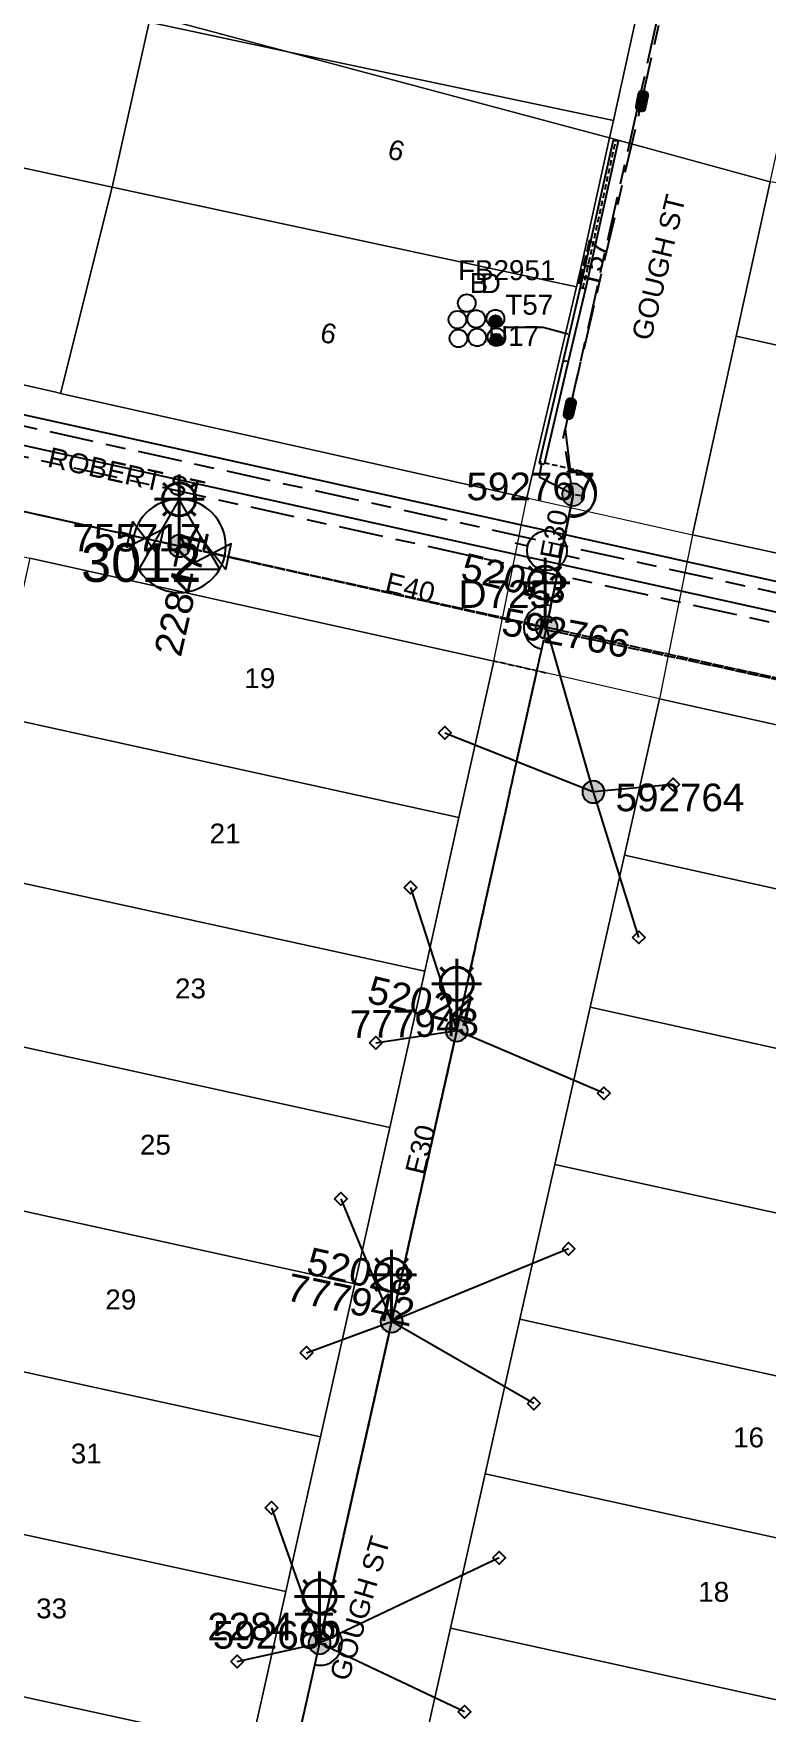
# Model space of a CAD drawing. Header units: metres. Extents: x 311347 to 316656, y 6252667 to 6255486.
# Drawn here: x 314506.1 to 314572.4, y 6254954.2 to 6255106.1 of the extents above; entities that cross this region are included whole.
import ezdxf
from ezdxf.enums import TextEntityAlignment as Align

# ---------------------------------------------------------------- set-up
doc = ezdxf.new("R2010")
doc.units = ezdxf.units.M
for name, pattern in [('Cable Exist OH', [1, 1, 0]), ('Cable Exist UG', [8.2, 4, -1.2, 1.8, -1.2]), ('DASHED', [0.75, 0.5, -0.25])]:
    doc.linetypes.add(name, pattern=pattern)
doc.layers.get('0').update_dxf_attribs({"color": 6})
doc.layers.add('Cadastre Land Parcels_SP_EXT', color=9, linetype='Continuous', lineweight=5)
doc.layers.add('Cadastre Roads_SP_EXT', color=7, linetype='Continuous', lineweight=5)
for name, color, linetype in [('Duct_SP_EXT', 7, 'Continuous'), ('Equip_HV_EXT', 7, 'Continuous'), ('Equip_LV_EXT', 7, 'Continuous'), ('Equip_SP_HV_EXT', 7, 'Continuous'), ('Equip_SP_SL_EXT', 7, 'Continuous'), ('Mains_HV_EXT', 7, 'Continuous'), ('Mains_LV_EXT', 7, 'Continuous'), ('Mains_SL_EXT', 7, 'Continuous'), ('Mains_TR_EXT', 7, 'Continuous'), ('Services_SP_EXT', 7, 'Continuous'), ('Sub_SP_TR_HV_LV_EXT', 7, 'Continuous'), ('SupportsOH_SP_TR_HV_LV_SL_EXT', 7, 'Continuous'), ('Trench_SP_EXT', 7, 'Continuous')]:
    doc.layers.add(name, color=color, linetype=linetype)
doc.layers.add('UNKNOWN_FEATURES', color=1, linetype='DASHED', plot=False)
doc.styles.add('iecARIAL', font='arial.ttf', dxfattribs={"height": 2})
doc.styles.add('POLE_LABEL', font='arial.ttf')
doc.styles.get("Standard").update_dxf_attribs({"font": 'arial.ttf'})
doc.linetypes.add('Cable P UG', pattern='A,6,-0.5,["P",Standard,S=1.7,R=0,X=0.5,Y=-1],-2.9', length=9.4)

# ---------------------------------------------------------------- blocks, each defined once
blk = doc.blocks.new('SUB_POLE_EXT')
blk.add_wipeout([(0, 4.22), (0.42, 4.2), (0.83, 4.14), (1.21, 4.05), (1.62, 3.9), (1.99, 3.72), (2.35, 3.51), (2.68, 3.26), (2.99, 2.99), (3.28, 2.66), (3.52, 2.34), (3.76, 1.92), (3.9, 1.62), (4.04, 1.23), (4.18, 0.63), (4.22, 0), (4.18, -0.61), (4.06, -1.15), (3.9, -1.62), (3.58, -2.24), (3.22, -2.73), (2.97, -3.01), (2.68, -3.26), (2.36, -3.5), (2, -3.72), (1.64, -3.89), (1.25, -4.03), (0.82, -4.14), (0.42, -4.2), (0, -4.22), (-0.41, -4.2), (-0.8, -4.15), (-1.21, -4.05), (-1.62, -3.9), (-1.99, -3.73), (-2.35, -3.51), (-2.68, -3.26), (-2.96, -3.02), (-3.23, -2.72), (-3.51, -2.35), (-3.71, -2.01), (-3.91, -1.6), (-4.05, -1.21), (-4.16, -0.76), (-4.22, -0.14), (-4.21, 0.39), (-4.14, 0.83), (-4.03, 1.27), (-3.9, 1.63), (-3.71, 2.02), (-3.5, 2.37), (-3.28, 2.67), (-2.99, 2.99), (-2.68, 3.27), (-2.33, 3.52), (-1.98, 3.73), (-1.63, 3.9), (-1.2, 4.05), (-0.78, 4.15), (-0.4, 4.21)])
blk.add_line((2.16, 0.48), (2.16, 0.48, 0))
blk.add_lwpolyline([(-4.22, 0, 1), (4.22, 0, 1)], format="xyb", close=True)
blk.add_lwpolyline([(2.14, 0.52), (0, 4.22), (-3.66, -2.11), (3.66, -2.11)], close=True)
for tag, height, flags, p in [('ASSET_NUM', 3.5, 8, (2, 2)), ('STREET_CODE', 0.2, 9, (1.5, 0)), ('CONSTRUCTED_VOLTAGE', 0.2, 9, (1.5, -0.2)), ('OPERATING_VOLTAGE', 0.2, 9, (1.5, -0.6)), ('OPERATED_BY', 0.2, 9, (1.5, -0.8)), ('ORIENTATION', 0.2, 9, (1.5, -1.2)), ('OWNED_BY', 0.2, 9, (1.5, -1.4)), ('SECONDARY_VOLTAGE', 0.2, 9, (1.5, -1.6)), ('NO_PHASES', 0.2, 9, (1.5, -0.4)), ('MAINTAINED_BY', 0.2, 9, (1.5, -1)), ('STATE', 0.2, 9, (1.5, -1.8)), ('SUBSTATION_TYPE', 0.2, 9, (1.5, -2)), ('STREETNAME', 0.2, 9, (1.5, -2.8)), ('SUBURB', 0.2, 9, (1.5, -3)), ('USAGE', 0.2, 9, (1.5, -2.2)), ('LEGEND', 0.2, 9, (1.5, -2.4)), ('LOCATION', 0.2, 9, (1.5, -2.6)), ('Z', 0.2, 1, (1.5, -3.4)), ('NOTES', 0.2, 9, (1.5, -3.2))]:
    blk.add_attdef(tag, text='', height=height, dxfattribs=dict(flags=flags)).set_placement(p, align=Align.MIDDLE_LEFT)
blk = doc.blocks.new('DUCT_EXT')
blk.add_circle((0, 0.8), 0.8)
at = {"flags": 1}
blk.add_attdef('Z', (0, 0), '', height=0.2, dxfattribs=at)
at = {"flags": 9}
for tag, p in [('DUCT_CODE', (0, 0)), ('XSECT_TYPE', (0, -0.2)), ('STATE', (0, -0.6)), ('FB_REFERENCE', (0, -0.4)), ('NOTES', (0, -0.8))]:
    blk.add_attdef(tag, text='', height=0.2, dxfattribs=at).set_placement(p, align=Align.MIDDLE_LEFT)
blk = doc.blocks.new('LV_OH_LINKS_DISTFUSE_EXT')
for p, q in [((0, 0), (0.96, 0)), ((3.84, 0), (4.8, 0))]:
    blk.add_line(p, q)
blk.add_lwpolyline([(3.84, -1.2), (3.84, 1.2), (0.96, -1.2), (0.96, 1.2)], close=True)
at = {"flags": 9}
for tag, p in [('ACTUAL_STATUS', (0, 0)), ('CONSTRUCTED_VOLTAGE', (0, -0.2)), ('OPERATING_VOLTAGE', (0, -0.6)), ('ORIENTATION', (0, -0.8)), ('OWNED_BY', (0, -1)), ('STATE', (0, -1.2)), ('SWITCH_TYPE', (0, -1.4)), ('NO_PHASES', (0, -0.4)), ('USAGE', (0, -1.6)), ('NOTES', (0, -1.8))]:
    blk.add_attdef(tag, text='', height=0.2, dxfattribs=at).set_placement(p, align=Align.MIDDLE_LEFT)
at = {"flags": 1}
blk.add_attdef('Z', (0, 0), '', height=0.2, dxfattribs=at)
blk = doc.blocks.new('SL_LANTERN_EXT')
at = {"lineweight": 40}
for p, q in [((0, 1.97), (0, 6.47)), ((-1.46, 5.68), (-1.06, 5.28)), ((1.46, 5.68), (1.06, 5.28)), ((-2.25, 4.22), (2.25, 4.22)), ((-1.46, 2.76), (-1.06, 3.16)), ((1.46, 2.76), (1.06, 3.16)), ((0, 0), (0, 2.72))]:
    blk.add_line(p, q, dxfattribs=at)
blk.add_circle((0, 4.22), 1.5, dxfattribs=at)
at = {"style": 'iecARIAL', "flags": 8}
blk.add_attdef('ASSET_NUM', (1.5, 1.5), '', height=2.5, dxfattribs=at)
for tag, p, height, flags in [('OPERATING_VOLTAGE', (0.98, -1.65), 0.2, 9), ('CONSTRUCTED_VOLTAGE', (0.98, -0.65), 0.2, 9), ('CONTROL_TYPE', (0.98, -0.85), 0.2, 9), ('LANTERN_PURPOSE', (0.98, -1.05), 0.2, 9), ('LANTERN_TYPE', (0.98, -1.25), 0.2, 9), ('NO_PHASES', (0.98, -1.45), 0.2, 9), ('LNUMBER', (2.18, -3.25), 2.5, 8), ('ORIENTATION', (0.98, -1.85), 0.2, 9), ('OWNED_BY', (0.98, -2.05), 0.2, 9), ('STATE', (0.98, -2.25), 0.2, 9), ('USAGE', (0.98, -2.45), 0.2, 9), ('CEXIST', (0.98, -2.65), 0.2, 9), ('CNEW', (0.98, -2.85), 0.2, 9), ('CNUMBER', (0.98, -3.05), 0.2, 9), ('CREMOVE', (0.98, -3.25), 0.2, 9), ('CREPLACE', (0.98, -3.45), 0.2, 9), ('LKINGHEIGHT', (0.98, -3.65), 0.2, 9), ('LBRACKET', (0.98, -3.85), 0.2, 9), ('LBRACKETVOCAB', (0.98, -4.05), 0.2, 9), ('LCATEGORY', (0.98, -4.25), 0.2, 9), ('LCHARGE1', (0.98, -4.45), 0.2, 9), ('LCHARGE1PERCENT', (0.98, -4.65), 0.2, 9), ('LCHARGE2', (0.98, -4.85), 0.2, 9), ('LCHARGE2PERCENT', (0.98, -5.05), 0.2, 9), ('LCHARGE3', (0.98, -5.25), 0.2, 9), ('LCHARGE3PERCENT', (0.98, -5.45), 0.2, 9), ('LEXIST', (0.98, -5.65), 0.2, 9), ('LLAMP', (0.98, -5.85), 0.2, 9), ('LLAMPVOCAB', (0.98, -6.05), 0.2, 9), ('LMAST', (0.98, -6.25), 0.2, 9), ('LMASTVOCAB', (0.98, -6.45), 0.2, 9), ('LNEW', (0.98, -6.65), 0.2, 9), ('LANTNUMBER', (0.98, -6.85), 0.2, 9), ('LOUTREACH', (0.98, -7.25), 0.2, 9), ('LOUTREACHVOCAB', (0.98, -7.45), 0.2, 9), ('LRATECODE', (0.98, -7.65), 0.2, 9), ('STREETNAME', (0.98, -9.25), 0.2, 9), ('LREMOVE', (0.98, -7.85), 0.2, 9), ('LREPLACE', (0.98, -8.05), 0.2, 9), ('LTYPE', (0.98, -8.25), 0.2, 9), ('LTYPEVOCAB', (0.98, -8.45), 0.2, 9), ('LEGEND', (0.98, -8.65), 0.2, 9), ('LOCATION', (0.98, -8.85), 0.2, 9), ('NOTES', (0.98, -9.05), 0.2, 9), ('SUBURB', (0.98, -9.45), 0.2, 1)]:
    blk.add_attdef(tag, p, '', height=height, dxfattribs=dict(flags=flags))
blk = doc.blocks.new('CCP_EXT')
at = {"flags": 9}
for tag, p in [('LIFE_SUPPORT', (0, -1.6)), ('STATE', (0, -1.8)), ('NOTES', (0, -2))]:
    blk.add_attdef(tag, text='', height=0.2, dxfattribs=at).set_placement(p, align=Align.MIDDLE_LEFT)
blk.add_wipeout([(0, 0.57), (0.57, 0), (0, -0.57), (-0.57, 0)])
blk.add_lwpolyline([(-0.57, 0), (0, 0.57), (0.57, 0), (0, -0.57), (-0.57, 0)])
at = {"flags": 1}
blk.add_attdef('Z', (0, 0), '', height=0.2, dxfattribs=at)
at = {"flags": 9}
for tag, p in [('CCP_TYPE', (0, 0)), ('CONSTRUCTED_VOLTAGE', (0, -0.2)), ('OPERATING_VOLTAGE', (0, -0.6)), ('ORIENTATION', (0, -0.8)), ('OWNED_BY', (0, -1)), ('NO_PHASES', (0, -0.4)), ('USAGE', (0, -1.2)), ('LEGEND', (0, -1.4))]:
    blk.add_attdef(tag, text='', height=0.2, dxfattribs=at).set_placement(p, align=Align.MIDDLE_LEFT)
blk = doc.blocks.new('POLE_EXT')
blk.add_hatch(color=256).paths.add_polyline_path([(-1, 0, 1), (1, 0, 1)])
blk.add_lwpolyline([(-1, 0, 1), (1, 0, 1)], format="xyb", close=True)
for tag, height, flags, p in [('pNumber', 2.5, 8, (-17.84, 2.07)), ('OWNED_BY', 0.2, 9, (1.35, -0.4)), ('SPECIAL_USE', 0.2, 9, (1.35, -0.8)), ('STATE', 0.2, 9, (1.35, -1)), ('cLV', 0.2, 9, (1.35, -1.4)), ('hDepth', 0.2, 9, (1.35, -1.6)), ('PARENT', 0.2, 9, (1.35, -0.6)), ('USAGE', 0.2, 9, (1.35, -1.2)), ('hDia', 0.2, 9, (1.35, -1.8)), ('cHV', 0.2, 9, (1.35, -2)), ('LBRACKET', 0.2, 9, (1.35, -2.2)), ('LExisting', 0.2, 9, (1.35, -2.4)), ('LANTNUMBER', 0.2, 9, (1.35, -2.6)), ('LOther', 0.2, 9, (1.35, -2.8)), ('LRemove', 0.2, 9, (1.35, -3)), ('cLinedev', 0.2, 9, (1.35, -3.4)), ('pExisting', 0.2, 9, (1.35, -3.8)), ('pFooting', 0.2, 9, (1.35, -4.4)), ('pNew', 0.2, 9, (1.35, -4.6)), ('LEGEND', 0.2, 9, (1.35, -3.2)), ('LOCATION', 0.2, 9, (1.35, -3.6)), ('PFNUMBER', 0.2, 9, (1.35, -4)), ('NEWPFNUMBER', 0.2, 9, (1.35, -4.2)), ('pRelocate', 0.2, 9, (1.35, -5)), ('pRemove', 0.2, 9, (1.35, -5.2)), ('pReplace', 0.2, 9, (1.35, -5.4)), ('pStay', 0.2, 9, (1.35, -5.6)), ('pType', 0.2, 9, (1.35, -5.8)), ('cspan', 0.2, 9, (1.35, -6)), ('STREETNAME', 0.2, 9, (1.35, -6.2)), ('SUBURB', 0.2, 9, (1.35, -6.4)), ('OPERATED_BY', 0.2, 9, (1.36, -7.01)), ('NOTES', 0.2, 9, (1.35, -6.6)), ('MAINTAINED_BY', 0.2, 9, (1.36, -6.81))]:
    blk.add_attdef(tag, text='', height=height, dxfattribs=dict(flags=flags)).set_placement(p, align=Align.MIDDLE_LEFT)
at = {"style": 'POLE_LABEL'}
for tag, height, flags, p in [('ASSET_NUM', 2.5, 8, (2, 2)), ('STRUCTURE_PLANT_NUMBER', 0.2, 9, (1.35, 0.03)), ('STREET_CODE', 0.2, 9, (1.35, -0.2))]:
    blk.add_attdef(tag, text='', height=height, dxfattribs=dict(at, flags=flags)).set_placement(p, align=Align.MIDDLE_LEFT)
at = {"flags": 1}
blk.add_attdef('Z', (1.35, -7.33), '', height=0.2, dxfattribs=at)
blk = doc.blocks.new('LV_STJ_EXT')
h = blk.add_hatch(color=256)
edge = h.paths.add_edge_path()
edge.add_ellipse((-0.59, 0.13), major_axis=(0.226, 0.226), ratio=1, start_angle=45, end_angle=135)
edge.add_line((-0.91, 0.13), (-0.91, -0.13))
edge.add_ellipse((-0.59, -0.13), major_axis=(0.226, 0.226), ratio=1, start_angle=135, end_angle=225)
edge.add_line((-0.59, -0.45), (0.59, -0.45))
edge.add_ellipse((0.59, -0.13), major_axis=(-0.226, 0.226), ratio=1, start_angle=135, end_angle=225)
edge.add_line((0.91, -0.13), (0.91, 0.13))
edge.add_ellipse((0.59, 0.13), major_axis=(-0.226, 0.226), ratio=1, start_angle=225, end_angle=315)
edge.add_line((0.59, 0.45), (-0.59, 0.45))
blk.add_lwpolyline([(-0.91, 0.13), (-0.91, -0.13, 0.414214), (-0.59, -0.45), (0.59, -0.45, 0.414214), (0.91, -0.13), (0.91, 0.13, 0.414214), (0.59, 0.45), (-0.59, 0.45, 0.414214)], format="xyb", close=True)
at = {"flags": 1}
blk.add_attdef('Z', (0, 0), '', height=0.2, dxfattribs=at)
at = {"flags": 9}
for tag, p in [('ORIENTATION', (0, 0)), ('USAGE', (0, -0.2)), ('LEGEND', (0, -0.4)), ('NOTES', (0, -0.6))]:
    blk.add_attdef(tag, text='', height=0.2, dxfattribs=at).set_placement(p, align=Align.MIDDLE_LEFT)
blk = doc.blocks.new('HV_STJ_EXT')
h = blk.add_hatch(color=256)
edge = h.paths.add_edge_path()
edge.add_ellipse((-0.59, 0.13), major_axis=(0.226, 0.226), ratio=1, start_angle=45, end_angle=135)
edge.add_line((-0.91, 0.13), (-0.91, -0.13))
edge.add_ellipse((-0.59, -0.13), major_axis=(0.226, 0.226), ratio=1, start_angle=135, end_angle=225)
edge.add_line((-0.59, -0.45), (0.59, -0.45))
edge.add_ellipse((0.59, -0.13), major_axis=(-0.226, 0.226), ratio=1, start_angle=135, end_angle=225)
edge.add_line((0.91, -0.13), (0.91, 0.13))
edge.add_ellipse((0.59, 0.13), major_axis=(-0.226, 0.226), ratio=1, start_angle=225, end_angle=315)
edge.add_line((0.59, 0.45), (-0.59, 0.45))
blk.add_lwpolyline([(-0.91, 0.13), (-0.91, -0.13, 0.414214), (-0.59, -0.45), (0.59, -0.45, 0.414214), (0.91, -0.13), (0.91, 0.13, 0.414214), (0.59, 0.45), (-0.59, 0.45, 0.414214)], format="xyb", close=True)
for tag, flags, p in [('ORIENTATION', 9, (1.5, 0)), ('Z', 1, (1.5, -0.8)), ('USAGE', 9, (1.5, -0.2)), ('LEGEND', 9, (1.5, -0.4)), ('NOTES', 9, (1.5, -0.6))]:
    blk.add_attdef(tag, text='', height=0.2, dxfattribs=dict(flags=flags)).set_placement(p, align=Align.MIDDLE_LEFT)
blk = doc.blocks.new('HV_ABS_OPEN_EXT')
for p, q in [((-3, 6.87), (-1.8, 6.87)), ((1.8, 6.87), (3, 6.87))]:
    blk.add_line(p, q)
blk.add_circle((0, 6.87), 1.8)
for tag, height, flags, p in [('ASSET_NUM', 2.5, 8, (2, 2)), ('STREET_CODE', 0.2, 9, (1.5, 0)), ('ACTUAL_STATUS', 0.2, 9, (1.5, -0.2)), ('CONSTRUCTED_VOLTAGE', 0.2, 9, (1.5, -0.4)), ('OPERATING_VOLTAGE', 0.2, 9, (1.5, -0.8)), ('ORIENTATION', 0.2, 9, (1.5, -1)), ('OWNED_BY', 0.2, 9, (1.5, -1.2)), ('STATE', 0.2, 9, (1.5, -1.4)), ('SWITCH_TYPE', 0.2, 9, (1.5, -1.6)), ('NO_PHASES', 0.2, 9, (1.5, -0.6)), ('STREETNAME', 0.2, 9, (1.5, -2.4)), ('SUBURB', 0.2, 9, (1.5, -2.6)), ('USAGE', 0.2, 9, (1.5, -1.8)), ('LEGEND', 0.2, 9, (1.5, -2)), ('LOCATION', 0.2, 9, (1.5, -2.2)), ('NOTES', 0.2, 9, (1.5, -2.8)), ('MAINTAINED_BY', 0.2, 9, (1.5, -3)), ('OPERATED_BY', 0.2, 9, (1.5, -3.2)), ('Z', 0.2, 1, (1.5, -3.6)), ('LABEL_ALIGNMENT', 0.2, 9, (1.5, -3.4))]:
    blk.add_attdef(tag, text='', height=height, dxfattribs=dict(flags=flags)).set_placement(p, align=Align.MIDDLE_LEFT)
blk = doc.blocks.new('CABLE_LARGE_EXT')
h = blk.add_hatch(color=256)
edge = h.paths.add_edge_path()
edge.add_arc((0, 0.55), 0.55, 0, 360)
blk.add_circle((0, 0.55), 0.55)
at = {"flags": 1}
blk.add_attdef('Z', (0, 0), '', height=0.2, dxfattribs=at)
at = {"flags": 9}
for tag, p in [('COND_CODE', (0, 0)), ('STATE', (0, -0.4)), ('XSECT_SIZE', (0, -0.6)), ('FB_REFERENCE', (0, -0.2)), ('NOTES', (0, -0.8))]:
    blk.add_attdef(tag, text='', height=0.2, dxfattribs=at).set_placement(p, align=Align.MIDDLE_LEFT)

msp = doc.modelspace()

# ---------------------------------------------------------------- linework, layer by layer
at = {"layer": 'Cadastre Land Parcels_SP_EXT', "linetype": 'Continuous'}
for points in [[(314587.73, 6255161.06), (314581.65, 6255165.68), (314577.09, 6255169.13), (314574.3, 6255169.6), (314571.59, 6255157.6), (314566.68, 6255135.25), (314561.76, 6255112.89), (314558.54, 6255098.19), (314558.19, 6255096.63), (314572.72, 6255092.64), (314572.87, 6255093.3), (314576.14, 6255108.13), (314580.62, 6255128.56), (314587.73, 6255161.06)], [(314561.76, 6255112.89), (314519.88, 6255122.11), (314516.68, 6255107.72), (314529.08, 6255104.42), (314558.54, 6255098.19), (314561.76, 6255112.89)], [(314516.56, 6255107.1), (314474.14, 6255116.13), (314470.8, 6255101.33), (314513.19, 6255092.16), (314516.56, 6255107.1)], [(314529.08, 6255104.42), (314516.68, 6255107.72), (314516.56, 6255107.1), (314529.08, 6255104.42)], [(314529.08, 6255104.42), (314516.56, 6255107.1), (314513.19, 6255092.16), (314555.19, 6255083.16), (314555.75, 6255085.49), (314558.19, 6255096.63), (314529.08, 6255104.42)], [(314558.54, 6255098.19), (314529.08, 6255104.42), (314558.19, 6255096.63), (314558.54, 6255098.19)], [(314513.19, 6255092.16), (314470.8, 6255101.33), (314466.49, 6255083.04), (314508.11, 6255073.61), (314508.54, 6255073.51), (314513.19, 6255092.16)], [(314581.23, 6255091.4), (314572.72, 6255092.64), (314569.98, 6255080.21), (314569.64, 6255078.69), (314611.5, 6255069.47), (314612.22, 6255072.53), (314614.72, 6255084.02), (314581.23, 6255091.4)], [(314611.5, 6255069.47), (314569.64, 6255078.69), (314565.68, 6255060.72), (314607.6, 6255051.61), (314611.5, 6255069.47)], [(314604.43, 6255036.58), (314562.72, 6255045.89), (314559.55, 6255031.74), (314601.25, 6255022.47), (314604.43, 6255036.58)], [(314544.55, 6255035.13), (314502.58, 6255044.36), (314499.46, 6255030.44), (314541.47, 6255021.24), (314544.55, 6255035.13)], [(314601.25, 6255022.47), (314559.55, 6255031.74), (314556.44, 6255017.98), (314598.15, 6255008.77), (314601.25, 6255022.47)], [(314541.47, 6255021.24), (314499.46, 6255030.44), (314496.3, 6255016.33), (314538.31, 6255007.1), (314541.47, 6255021.24)], [(314598.15, 6255008.77), (314556.44, 6255017.98), (314553.24, 6255003.76), (314594.95, 6254994.61), (314598.15, 6255008.77)], [(314538.31, 6255007.1), (314496.3, 6255016.33), (314493.13, 6255002.19), (314535.14, 6254992.96), (314538.31, 6255007.1)], [(314594.95, 6254994.61), (314553.24, 6255003.76), (314550.08, 6254989.76), (314591.78, 6254980.54), (314594.95, 6254994.61)], [(314535.14, 6254992.96), (314493.13, 6255002.19), (314490.02, 6254988.31), (314532.04, 6254979.12), (314535.14, 6254992.96)], [(314591.78, 6254980.54), (314550.08, 6254989.76), (314546.93, 6254975.75), (314588.63, 6254966.59), (314591.78, 6254980.54)], [(314532.04, 6254979.12), (314490.02, 6254988.31), (314486.88, 6254974.26), (314528.91, 6254965.12), (314532.04, 6254979.12)], [(314585.49, 6254952.63), (314588.63, 6254966.59), (314546.93, 6254975.75), (314543.79, 6254961.79), (314585.49, 6254952.63)], [(314528.91, 6254965.12), (314486.88, 6254974.26), (314483.75, 6254960.26), (314525.77, 6254951.11), (314528.91, 6254965.12)], [(314585.49, 6254952.63), (314543.79, 6254961.79), (314540.66, 6254947.88), (314582.37, 6254938.82), (314585.49, 6254952.63)], [(314525.77, 6254951.11), (314483.75, 6254960.26), (314480.64, 6254946.4), (314522.68, 6254937.34), (314525.77, 6254951.11)]]:
    msp.add_lwpolyline(points, close=True, dxfattribs=at)
at = {"layer": 'Cadastre Roads_SP_EXT', "linetype": 'Continuous'}
for points in [[(314587.73, 6255161.06), (314581.65, 6255165.68), (314577.09, 6255169.13), (314574.3, 6255169.6), (314571.59, 6255157.6), (314566.68, 6255135.25), (314561.76, 6255112.89), (314558.54, 6255098.19), (314558.19, 6255096.63), (314572.72, 6255092.64), (314572.87, 6255093.3), (314576.14, 6255108.13), (314580.62, 6255128.56), (314587.73, 6255161.06)], [(314561.76, 6255112.89), (314519.88, 6255122.11), (314516.68, 6255107.72), (314529.08, 6255104.42), (314558.54, 6255098.19), (314561.76, 6255112.89)], [(314558.54, 6255098.19), (314529.08, 6255104.42), (314558.19, 6255096.63), (314558.54, 6255098.19)], [(314572.72, 6255092.64), (314558.19, 6255096.63), (314555.75, 6255085.49), (314555.19, 6255083.16), (314550.7, 6255064.05), (314559.4, 6255062.12), (314565.68, 6255060.72), (314569.64, 6255078.69), (314569.98, 6255080.21), (314572.72, 6255092.64)]]:
    msp.add_lwpolyline(points, close=True, dxfattribs=at)
at = {"layer": 'Duct_SP_EXT'}
for p, q in [((314558.51, 6255096.42), (314555.54, 6255083.08)), ((314558.98, 6255096.32), (314556, 6255082.97)), ((314558.51, 6255096.42), (314558.75, 6255096.37)), ((314558.98, 6255096.32), (314558.75, 6255096.37)), ((314555.54, 6255083.08), (314553.99, 6255076.5)), ((314556, 6255082.97), (314554.46, 6255076.39)), ((314555.54, 6255083.08), (314555.77, 6255083.02)), ((314556, 6255082.97), (314555.77, 6255083.02)), ((314553.99, 6255076.5), (314551.81, 6255067.19)), ((314554.46, 6255076.39), (314552.27, 6255067.08)), ((314553.99, 6255076.5), (314554.22, 6255076.44)), ((314554.46, 6255076.39), (314554.22, 6255076.44)), ((314551.81, 6255067.19), (314552.04, 6255067.13)), ((314552.27, 6255067.08), (314552.04, 6255067.13))]:
    msp.add_line(p, q, dxfattribs=at)
msp.add_lwpolyline([(314548.73, 6255079.49), (314552.19, 6255079.49), (314554.42, 6255078.89)], dxfattribs=at)
at = {"layer": 'Mains_HV_EXT', "linetype": 'Cable Exist UG'}
for points in [[(314583.56, 6255191.86), (314580.44, 6255187.27), (314554.59, 6255072.14)], [(314554.59, 6255072.15), (314554.37, 6255071.16), (314554.17, 6255070.27), (314554.88, 6255064.47)]]:
    msp.add_lwpolyline(points, dxfattribs=at)
at = {"layer": 'Mains_HV_EXT', "linetype": 'Continuous'}
msp.add_lwpolyline([(314554.51, 6255062.38, 1.170252), (314554.65, 6255066.35)], format="xyb", dxfattribs=at)
at = {"layer": 'Mains_HV_EXT', "linetype": 'Cable Exist OH'}
for points in [[(314554.9, 6255064.35), (314552.49, 6255052.33)], [(314550.89, 6255052.61), (314552.49, 6255052.33)], [(314602.9, 6255041.25), (314552.49, 6255052.33)]]:
    msp.add_lwpolyline(points, dxfattribs=at)
at = {"layer": 'Mains_LV_EXT', "linetype": 'Cable Exist UG'}
for points in [[(314561.11, 6255099.99), (314581.28, 6255190.45), (314583.55, 6255191.91)], [(314554.91, 6255064.3), (314554.01, 6255069.57), (314561.12, 6255099.95)]]:
    msp.add_lwpolyline(points, dxfattribs=at)
at = {"layer": 'Mains_LV_EXT', "linetype": 'Continuous'}
for points in [[(314554.63, 6255062.54, 1.30728), (314554.32, 6255066.39)], [(314552.87, 6255054.3, 1.018562), (314552.06, 6255050.38)], [(314531.52, 6254958.5, 1.019316), (314532.4, 6254962.4)]]:
    msp.add_lwpolyline(points, format="xyb", dxfattribs=at)
at = {"layer": 'Mains_LV_EXT', "linetype": 'Cable Exist OH'}
for points in [[(314552.49, 6255052.33), (314554.9, 6255064.35)], [(314538.48, 6254989.55), (314544.37, 6255015.88)]]:
    msp.add_lwpolyline(points, dxfattribs=at)
at = {"layer": 'Mains_SL_EXT', "linetype": 'Cable Exist OH'}
for points in [[(314552.36, 6255052.16), (314602.9, 6255041.25)], [(314544.37, 6255015.88), (314538.48, 6254989.55), (314538.46, 6254989.46)]]:
    msp.add_lwpolyline(points, dxfattribs=at)
at = {"layer": 'Services_SP_EXT'}
msp.add_lwpolyline([(314556.73, 6255037.46), (314552.49, 6255052.33)], dxfattribs=at)
at = {"layer": 'Trench_SP_EXT', "linetype": 'Cable Exist UG'}
msp.add_lwpolyline([(314552.04, 6255067.13), (314551.83, 6255065.95), (314554.97, 6255064.37)], dxfattribs=at)
at = {"layer": 'UNKNOWN_FEATURES'}
for points in [[(314555.77, 6255083.02), (314556.33, 6255085.35), (314558.78, 6255096.5)], [(314555.68, 6255066.45), (314551.8, 6255067.33)], [(314555.59, 6255064.23), (314554.84, 6255064.4)], [(314552.47, 6255048.21), (314547.72, 6255049.29)]]:
    msp.add_lwpolyline(points, dxfattribs=at)

# ---------------------------------------------------------------- block references
at = {"layer": 'Duct_SP_EXT'}
for name, p in [('DUCT_EXT', (314545.28, 6255080.88)), ('DUCT_EXT', (314544.43, 6255079.38)), ('DUCT_EXT', (314546.13, 6255079.45)), ('DUCT_EXT', (314547.87, 6255079.48)), ('CABLE_LARGE_EXT', (314547.87, 6255079.48)), ('DUCT_EXT', (314544.52, 6255077.69)), ('DUCT_EXT', (314546.22, 6255077.77)), ('DUCT_EXT', (314547.95, 6255077.8)), ('CABLE_LARGE_EXT', (314547.95, 6255077.8))]:
    msp.add_blockref(name, p, dxfattribs=at)
at = {"layer": 'Equip_HV_EXT', "rotation": 77.34501007988526}
msp.add_blockref('HV_STJ_EXT', (314554.59, 6255072.14), dxfattribs=at)
at = {"layer": 'Equip_LV_EXT', "rotation": 79.04680347975066}
msp.add_blockref('LV_STJ_EXT', (314561.12, 6255099.95), dxfattribs=at)
at = {"layer": 'Equip_SP_HV_EXT'}
ref = msp.add_blockref('HV_ABS_OPEN_EXT', (314550.89, 6255052.61), dxfattribs=dict(at, rotation=346.2338613662779))
ref.add_attrib('ASSET_NUM', 'D725', dxfattribs={"layer": '0', "height": 2.5}).set_placement((314552.89, 6255053.36), align=Align.BOTTOM_RIGHT)
at = {"layer": 'Equip_SP_SL_EXT'}
ref = msp.add_blockref('SL_LANTERN_EXT', (314552.36, 6255052.16), dxfattribs=at)
ref.add_attrib('ASSET_NUM', '52023', dxfattribs={"layer": '0', "height": 2.5, "rotation": 346.2881, "style": 'iecARIAL'}).set_placement((314553.86, 6255053.66), align=Align.BOTTOM_RIGHT)
ref = msp.add_blockref('SL_LANTERN_EXT', (314544.37, 6255015.88), dxfattribs=at)
ref.add_attrib('ASSET_NUM', '52024', dxfattribs={"layer": '0', "height": 2.5, "rotation": 346.5182, "style": 'iecARIAL'}).set_placement((314545.87, 6255017.38), align=Align.MIDDLE_RIGHT)
ref = msp.add_blockref('SL_LANTERN_EXT', (314538.48, 6254989.55), dxfattribs=at)
ref.add_attrib('ASSET_NUM', '52028', dxfattribs={"layer": '0', "height": 2.5, "rotation": 347.7292, "style": 'iecARIAL'}).set_placement((314539.98, 6254991.05), align=Align.BOTTOM_RIGHT)
ref = msp.add_blockref('SL_LANTERN_EXT', (314531.96, 6254960.45), dxfattribs=at)
ref.add_attrib('ASSET_NUM', '228475', dxfattribs={"layer": '0', "height": 2.5, "rotation": 0.0658, "style": 'iecARIAL'}).set_placement((314533.46, 6254961.95), align=Align.MIDDLE_RIGHT)
at = {"layer": 'Sub_SP_TR_HV_LV_EXT'}
ref = msp.add_blockref('SUB_POLE_EXT', (314519.27, 6255059.71), dxfattribs=at)
ref.add_attrib('ASSET_NUM', '3012', dxfattribs={"layer": '0', "height": 3.5}).set_placement((314521.27, 6255059.96), align=Align.TOP_RIGHT)
at = {"layer": 'SupportsOH_SP_TR_HV_LV_SL_EXT'}
ref = msp.add_blockref('POLE_EXT', (314554.9, 6255064.35), dxfattribs=dict(at, rotation=359.9495798571987))
ref.add_attrib('ASSET_NUM', '592767', dxfattribs={"layer": '0', "height": 2.5, "rotation": 0.0222, "style": 'POLE_LABEL'}).set_placement((314556.9, 6255065.1), align=Align.MIDDLE_RIGHT)
ref = msp.add_blockref('POLE_EXT', (314552.49, 6255052.33), dxfattribs=at)
ref.add_attrib('ASSET_NUM', '592766', dxfattribs={"layer": '0', "height": 2.5, "rotation": 349.3747, "style": 'POLE_LABEL'}).set_placement((314554.49, 6255053.08), align=Align.TOP_CENTER)
ref = msp.add_blockref('POLE_EXT', (314538.48, 6254989.55), dxfattribs=at)
ref.add_attrib('ASSET_NUM', '777942', dxfattribs={"layer": '0', "height": 2.5, "rotation": 348.0181, "style": 'POLE_LABEL'}).set_placement((314540.48, 6254990.3), align=Align.MIDDLE_RIGHT)

# ---------------------------------------------------------------- texts
at = {"layer": 'Cadastre Land Parcels_SP_EXT'}
for rotation, p in [(344.2828, (314537.99, 6255094.83)), (347.4074, (314531.9, 6255078.22))]:
    msp.add_text('6', height=1.8, rotation=rotation, dxfattribs=at).set_placement(p)
for s, p in [('19', (314525.16, 6255046.85)), ('21', (314522.02, 6255032.79)), ('23', (314518.89, 6255018.78)), ('25', (314515.72, 6255004.64)), ('29', (314512.59, 6254990.64)), ('16', (314569.36, 6254978.16)), ('31', (314509.46, 6254976.7)), ('18', (314566.21, 6254964.19)), ('33', (314506.33, 6254962.69))]:
    msp.add_text(s, height=1.8, dxfattribs=at).set_placement(p)
at = {"layer": 'Cadastre Roads_SP_EXT'}
for rotation, p in [(76.3532, (314561.92, 6255078.19)), (73.5953, (314534.57, 6254956.91))]:
    msp.add_text('GOUGH ST', height=1.8, rotation=rotation, dxfattribs=at).set_placement(p)
at = {"layer": 'Duct_SP_EXT'}
for s, p in [('FB2951', (314544.48, 6255083.76)), ('B', (314545.53, 6255082.6)), ('D', (314546.54, 6255082.58)), ('T57', (314548.76, 6255080.63)), ('U17', (314547.2, 6255077.8))]:
    msp.add_text(s, height=1.8, dxfattribs=at).set_placement(p)
at = {"layer": 'Mains_LV_EXT'}
for s, rotation, p in [('T57', 76.2706, (314557.06, 6255082.94)), ('E30', 79.2832, (314553.65, 6255058.4)), ('E40', 346.3641, (314537.78, 6255055.6)), ('E30', 76.3023, (314541.43, 6255002.72))]:
    msp.add_text(s, height=1.8, rotation=rotation, dxfattribs=at).set_placement(p)

# ---------------------------------------------------------------- next in the draw order: linework, layer by layer
at = {"layer": 'Cadastre Land Parcels_SP_EXT', "linetype": 'Continuous'}
for points in [[(314555.19, 6255083.16), (314513.19, 6255092.16), (314508.54, 6255073.51), (314550.7, 6255064.05), (314555.19, 6255083.16)], [(314547.72, 6255049.29), (314505.77, 6255058.6), (314502.58, 6255044.36), (314544.55, 6255035.13), (314547.72, 6255049.29)]]:
    msp.add_lwpolyline(points, close=True, dxfattribs=at)
at = {"layer": 'Cadastre Roads_SP_EXT', "linetype": 'Continuous'}
msp.add_lwpolyline([(314508.54, 6255073.51), (314508.11, 6255073.61), (314466.49, 6255083.04), (314465.1, 6255075.41), (314463.75, 6255067.93), (314505.77, 6255058.6), (314547.72, 6255049.29), (314549.22, 6255056.74), (314550.7, 6255064.05), (314508.54, 6255073.51)], close=True, dxfattribs=at)
at = {"layer": 'Mains_HV_EXT', "linetype": 'Cable Exist OH'}
for points in [[(314392.29, 6255087.87), (314434.56, 6255078.54), (314519.27, 6255059.71)], [(314519.27, 6255059.71), (314550.89, 6255052.61)]]:
    msp.add_lwpolyline(points, dxfattribs=at)
at = {"layer": 'Mains_LV_EXT', "linetype": 'Cable Exist OH'}
for points in [[(314453.22, 6255074.43), (314485.38, 6255067.23), (314519.27, 6255059.71)], [(314552.49, 6255052.33), (314519.27, 6255059.71)]]:
    msp.add_lwpolyline(points, dxfattribs=at)

# ---------------------------------------------------------------- next in the draw order: block references
at = {"layer": 'Equip_LV_EXT'}
for p, rotation in [((314518.51, 6255059.87), 166.6582682306145), ((314519.97, 6255059.55), 347.8508510258623)]:
    msp.add_blockref('LV_OH_LINKS_DISTFUSE_EXT', p, dxfattribs=dict(at, rotation=rotation))
at = {"layer": 'Equip_SP_SL_EXT'}
ref = msp.add_blockref('SL_LANTERN_EXT', (314519.27, 6255059.71), dxfattribs=at)
ref.add_attrib('ASSET_NUM', '228471', dxfattribs={"layer": '0', "height": 2.5, "rotation": 77.2015, "style": 'iecARIAL'}).set_placement((314520.77, 6255061.21), align=Align.MIDDLE_RIGHT)
at = {"layer": 'Services_SP_EXT'}
for p in [(314563.95, 6255038.13), (314540.18, 6255028.81), (314560.84, 6255024.3), (314537.05, 6255014.76), (314557.66, 6255010.19), (314533.89, 6255000.64), (314554.49, 6254996.13), (314530.77, 6254986.7), (314551.33, 6254982.12), (314527.62, 6254972.68), (314548.2, 6254968.16), (314524.52, 6254958.79), (314545.06, 6254954.24)]:
    msp.add_blockref('CCP_EXT', p, dxfattribs=at)
at = {"layer": 'SupportsOH_SP_TR_HV_LV_SL_EXT'}
ref = msp.add_blockref('POLE_EXT', (314519.27, 6255059.71), dxfattribs=at)
ref.add_attrib('ASSET_NUM', '755717', dxfattribs={"layer": '0', "height": 2.5, "rotation": 0.0138, "style": 'POLE_LABEL'}).set_placement((314521.27, 6255060.46), align=Align.MIDDLE_RIGHT)

# ---------------------------------------------------------------- next in the draw order: texts
at = {"layer": 'Cadastre Roads_SP_EXT'}
msp.add_text('ROBERT ST', height=1.8, rotation=347.3873, dxfattribs=at).set_placement((314507.27, 6255066.91))

# ---------------------------------------------------------------- next in the draw order: linework, layer by layer
at = {"layer": 'Cadastre Roads_SP_EXT', "linetype": 'Continuous'}
msp.add_lwpolyline([(314607.6, 6255051.61), (314565.68, 6255060.72), (314564.19, 6255053.23), (314562.72, 6255045.89), (314604.43, 6255036.58), (314646.36, 6255027.25), (314648.06, 6255034.72), (314649.8, 6255042.38), (314607.6, 6255051.61)], close=True, dxfattribs=at)
at = {"layer": 'Mains_LV_EXT', "linetype": 'Cable Exist OH'}
for points in [[(314641.03, 6255032.53), (314602.9, 6255041.25), (314552.49, 6255052.33)], [(314531.96, 6254960.45), (314538.48, 6254989.55)], [(314531.96, 6254960.45), (314524.82, 6254928.53)]]:
    msp.add_lwpolyline(points, dxfattribs=at)
at = {"layer": 'Mains_SL_EXT', "linetype": 'Cable Exist OH'}
for points in [[(314538.46, 6254989.46), (314531.96, 6254960.45), (314531.93, 6254960.33)], [(314531.93, 6254960.33), (314524.82, 6254928.53)]]:
    msp.add_lwpolyline(points, dxfattribs=at)
at = {"layer": 'Services_SP_EXT'}
for points in [[(314563.95, 6255038.13), (314556.73, 6255037.46)], [(314560.84, 6255024.3), (314556.73, 6255037.46)], [(314540.18, 6255028.81), (314544.37, 6255015.88)], [(314537.05, 6255014.76), (314544.37, 6255015.88)], [(314557.66, 6255010.19), (314544.37, 6255015.88)], [(314533.89, 6255000.64), (314538.48, 6254989.55)], [(314554.49, 6254996.13), (314538.48, 6254989.55)], [(314530.77, 6254986.7), (314538.48, 6254989.55)], [(314551.33, 6254982.12), (314538.48, 6254989.55)], [(314527.62, 6254972.68), (314531.96, 6254960.45)], [(314548.2, 6254968.16), (314531.96, 6254960.45)], [(314524.52, 6254958.79), (314531.96, 6254960.45)], [(314545.06, 6254954.24), (314531.96, 6254960.45)]]:
    msp.add_lwpolyline(points, dxfattribs=at)

# ---------------------------------------------------------------- next in the draw order: block references
msp.add_blockref('CCP_EXT', (314543.29, 6255042.8), dxfattribs=at)
at = {"layer": 'SupportsOH_SP_TR_HV_LV_SL_EXT'}
ref = msp.add_blockref('POLE_EXT', (314556.73, 6255037.46), dxfattribs=at)
ref.add_attrib('ASSET_NUM', '592764', dxfattribs={"layer": '0', "height": 2.5, "style": 'POLE_LABEL'}).set_placement((314558.73, 6255038.21), align=Align.TOP_LEFT)
ref = msp.add_blockref('POLE_EXT', (314544.37, 6255015.88), dxfattribs=at)
ref.add_attrib('ASSET_NUM', '777943', dxfattribs={"layer": '0', "height": 2.5, "rotation": 1, "style": 'POLE_LABEL'}).set_placement((314546.37, 6255016.63), align=Align.MIDDLE_RIGHT)
ref = msp.add_blockref('POLE_EXT', (314531.96, 6254960.45), dxfattribs=at)
ref.add_attrib('ASSET_NUM', '592689', dxfattribs={"layer": '0', "height": 2.5, "rotation": 0.0367, "style": 'POLE_LABEL'}).set_placement((314533.96, 6254961.2), align=Align.MIDDLE_RIGHT)

# ---------------------------------------------------------------- next in the draw order: linework, layer by layer
at = {"layer": 'Cadastre Roads_SP_EXT', "linetype": 'Continuous'}
msp.add_lwpolyline([(314540.66, 6254947.88), (314543.79, 6254961.79), (314546.93, 6254975.75), (314550.08, 6254989.76), (314553.24, 6255003.76), (314556.44, 6255017.98), (314559.55, 6255031.74), (314562.72, 6255045.89), (314554.01, 6255047.87), (314547.72, 6255049.29), (314544.55, 6255035.13), (314541.47, 6255021.24), (314538.31, 6255007.1), (314535.14, 6254992.96), (314532.04, 6254979.12), (314528.91, 6254965.12), (314525.77, 6254951.11)], dxfattribs=at)
at = {"layer": 'Mains_HV_EXT', "linetype": 'Cable P UG'}
for points in [[(313313.98, 6254626.95), (313393.67, 6255057.64), (314093.34, 6254901.11), (314131.26, 6255065.45), (314335.25, 6255020.09), (314354.69, 6255104.98), (314657.21, 6255037.88), (314666.17, 6255075.6), (314725.03, 6255173.89), (314920.17, 6255199.14), (314890.37, 6255411.62), (315015.52, 6255427.88)], [(313317.04, 6254625.72), (313320.14, 6254642.18), (313396.04, 6255053.58), (314095.3, 6254897.96), (314133.66, 6255061.83), (314337.33, 6255016.89), (314356.86, 6255101.7), (314659.03, 6255034.71), (314668.42, 6255074.15), (314726.23, 6255171.41), (314922.82, 6255197.11), (314893.69, 6255409.18), (315016, 6255424.99)]]:
    msp.add_lwpolyline(points, dxfattribs=at)
at = {"layer": 'Mains_LV_EXT', "linetype": 'Cable Exist OH'}
msp.add_lwpolyline([(314544.37, 6255015.88), (314552.49, 6255052.33)], dxfattribs=at)
at = {"layer": 'Mains_SL_EXT', "linetype": 'Cable Exist OH'}
msp.add_lwpolyline([(314552.02, 6255050.33), (314544.37, 6255015.88)], dxfattribs=at)
at = {"layer": 'Mains_TR_EXT', "linetype": 'Cable Exist UG'}
for points in [[(313317.18, 6254638.5), (313394.47, 6255056.44), (314094.09, 6254899.92), (314132.01, 6255064.26), (314336, 6255018.9), (314355.45, 6255103.79), (314657.95, 6255036.69), (314667.11, 6255075.22), (314725.64, 6255172.96), (314921.3, 6255198.28), (314891.5, 6255410.76), (315015.65, 6255426.89)], [(313320.25, 6254637.27), (313321.12, 6254642), (313321.12, 6254642), (313396.83, 6255052.38), (314096.05, 6254896.77), (314134.41, 6255060.64), (314338.08, 6255015.7), (314357.62, 6255100.51), (314659.78, 6255033.52), (314669.36, 6255073.77), (314726.84, 6255170.49), (314923.95, 6255196.25), (314894.82, 6255408.32), (315016.13, 6255424)]]:
    msp.add_lwpolyline(points, dxfattribs=at)
at = {"layer": 'Services_SP_EXT'}
msp.add_lwpolyline([(314543.29, 6255042.8), (314556.73, 6255037.46)], dxfattribs=at)

doc.saveas('drawing.dxf')
